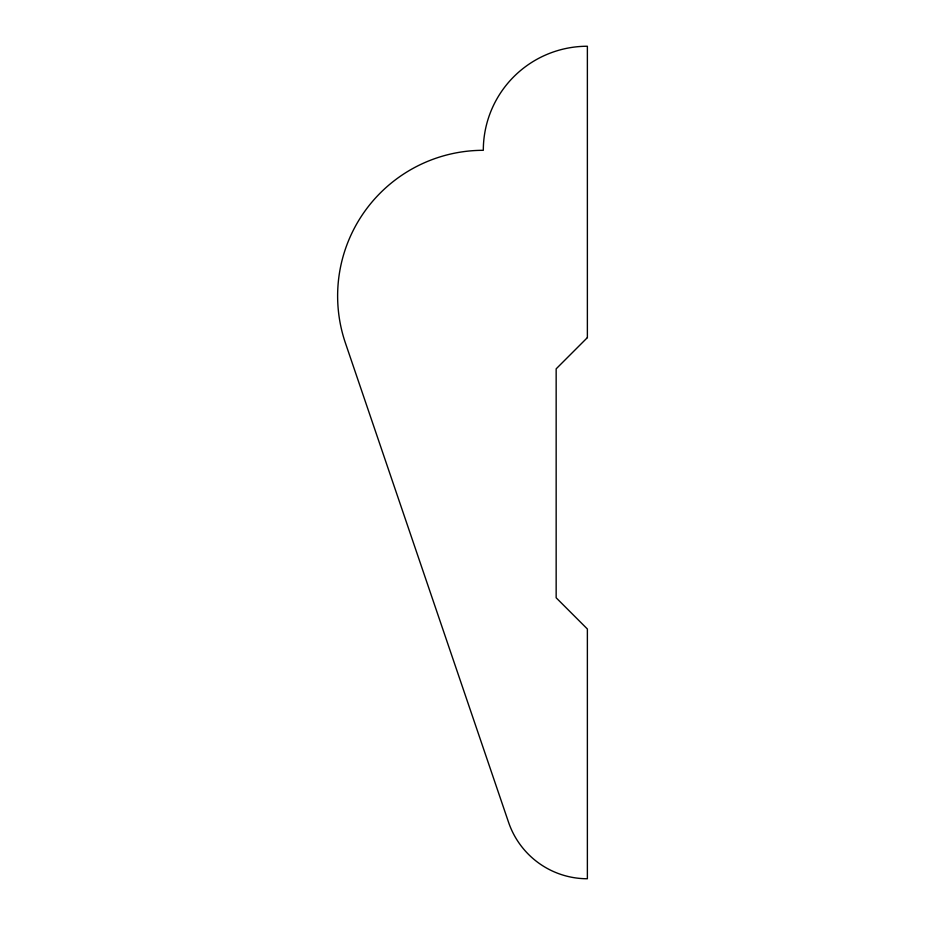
<?xml version="1.0" encoding="UTF-8"?>
<svg xmlns="http://www.w3.org/2000/svg" width="925" height="925" viewBox="0 0 925 925"><rect width="100%" height="100%" fill="white"/><g stroke="black" fill="none" stroke-linecap="round" stroke-linejoin="round"><path stroke-width="1.39" d="M587.375 337.625L556.156 368.844L556.156 597.781L587.375 629L587.375 878.75A83.25 83.25 0 0 1 508.565 822.325L345.395 342.944A145.688 145.688 0 0 1 483.312 150.312A104.062 104.062 0 0 1 587.375 46.25L587.375 337.625"/></g></svg>
